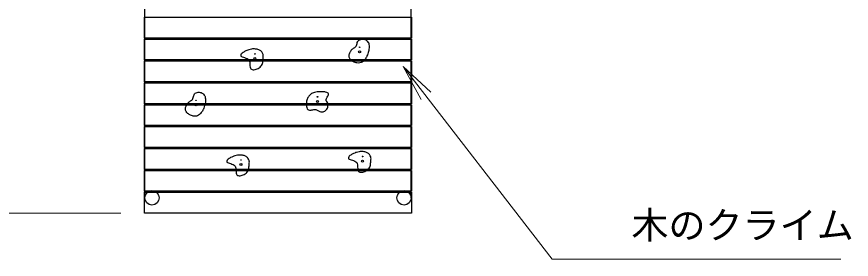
# Model space of a CAD drawing. Units: millimetres at full size, sheet at 1:50; details may follow other scales. Extents: x 750 to 20250, y 750 to 14100.
# Drawn here: x 4142 to 6957, y 9387 to 10206 of the extents above; entities that cross this region are included whole.
import ezdxf
from ezdxf.enums import TextEntityAlignment as Align

# ---------------------------------------------------------------- set-up
doc = ezdxf.new("R2010")
doc.units = ezdxf.units.MM
doc.header["$LTSCALE"] = 50
for name, color, linetype, lineweight in [('D-STR-1', 1, 'Continuous', 25), ('D-STR-DIM', 7, 'Continuous', 13), ('D-STR-HTXT', 7, 'Continuous', 13)]:
    doc.layers.add(name, color=color, linetype=linetype, lineweight=lineweight)
doc.styles.add('ＭＳ ゴシック', font='')
doc.styles.get('ＭＳ ゴシック').set_extended_font_data('MS Gothic')

# ---------------------------------------------------------------- blocks, each defined once
blk = doc.blocks.new('open_arrow')
at = {"color": 0, "linetype": 'Continuous', "lineweight": -2}
blk.add_lwpolyline([(7.5, 1.25), (0, 0), (7.5, -1.25)], dxfattribs=at)

msp = doc.modelspace()

# ---------------------------------------------------------------- linework, layer by layer
at = {"layer": 'D-STR-1'}
for p, q in [((4573.72, 9594.36), (4573.72, 10663.36)), ((5472.32, 9594.36), (5472.32, 10663.36))]:
    msp.add_line(p, q, dxfattribs=at)
for points in [[(5473.02, 10204.27), (5473.02, 10133.56), (4573.02, 10133.56), (4573.02, 10204.27)], [(5473.02, 10130.38), (5473.02, 10059.67), (4573.02, 10059.67), (4573.02, 10130.38)], [(5473.02, 10056.49), (5473.02, 9985.78), (4573.02, 9985.78), (4573.02, 10056.49)], [(5473.02, 9982.6), (5473.02, 9911.88), (4573.02, 9911.88), (4573.02, 9982.6)], [(5473.02, 9908.7), (5473.02, 9837.99), (4573.02, 9837.99), (4573.02, 9908.7)], [(5473.02, 9834.81), (5473.02, 9764.1), (4573.02, 9764.1), (4573.02, 9834.81)], [(5473.02, 9760.92), (5473.02, 9690.21), (4573.02, 9690.21), (4573.02, 9760.92)], [(5473.02, 9687.03), (5473.02, 9616.31), (4573.02, 9616.31), (4573.02, 9687.03)], [(5473.02, 9613.13), (5473.02, 9542.42), (4573.02, 9542.42), (4573.02, 9613.13)]]:
    msp.add_lwpolyline(points, close=True, dxfattribs=at)
for centre, radius in [((4945.05, 10080.22), 0.975), ((5298.37, 10087.21), 3.41), ((5298.37, 10102.81), 0.975), ((4945.05, 10064.62), 3.41), ((4746.48, 9908.02), 3.41), ((4746.48, 9923.62), 0.975), ((5156.21, 9919.75), 3.41), ((5156.21, 9935.35), 0.975), ((4898.07, 9722.21), 0.975), ((5308.35, 9718.34), 3.41), ((5308.35, 9733.94), 0.975), ((4898.07, 9706.61), 3.41), ((4598.02, 9594.36), 24.3), ((5448.02, 9594.36), 24.3)]:
    msp.add_circle(centre, radius, dxfattribs=at)
for points, knots in [([(5281.78, 10101.76), (5280, 10100.92), (5275.06, 10097.6), (5273.61, 10096.26), (5272.08, 10094.85), (5268.1, 10089.95), (5267.02, 10088.15), (5265.98, 10086.4), (5263.56, 10080.72), (5263.14, 10078.73), (5262.76, 10076.88), (5262.59, 10071.12), (5263.09, 10069.31), (5263.64, 10067.31), (5266.85, 10061.84), (5268.25, 10060.3), (5269.78, 10058.62), (5275.39, 10054.62), (5277.41, 10053.57), (5279.49, 10052.49), (5286.2, 10050.2), (5288.51, 10049.79), (5290.67, 10049.41), (5297.32, 10049.33), (5299.49, 10049.64), (5301.09, 10049.88), (5305.67, 10051.68), (5307.07, 10052.49), (5308.49, 10053.31), (5312.29, 10056.49), (5313.41, 10057.68), (5314.63, 10058.96), (5317.76, 10063.25), (5318.7, 10064.75), (5319.71, 10066.38), (5322.38, 10071.47), (5323.1, 10073.24), (5324.34, 10076.29), (5327.7, 10085.61), (5328.47, 10088.82), (5329.2, 10091.91), (5330.61, 10101.4), (5330.55, 10104.58), (5330.5, 10107.36), (5329.17, 10115.72), (5327.93, 10118.2), (5326.79, 10120.46), (5321.2, 10125.83), (5319.16, 10127.32), (5318.06, 10128.13), (5313.99, 10129.18), (5312.65, 10129.42), (5311.24, 10129.67), (5306.92, 10129.89), (5305.49, 10129.76), (5304.12, 10129.63), (5300.04, 10128.72), (5298.78, 10128.15), (5297.61, 10127.62), (5294.42, 10125.35), (5293.59, 10124.37), (5292.73, 10123.38), (5291.05, 10119.79), (5290.56, 10118.58), (5290.04, 10117.28), (5289.04, 10113.22), (5288.58, 10111.9), (5288.16, 10110.66), (5286.7, 10107.01), (5286.15, 10105.81), (5285.66, 10104.73), (5282.86, 10102.27), (5281.78, 10101.76)], [0, 0, 0, 0, 1, 1, 1, 2, 2, 2, 3, 3, 3, 4, 4, 4, 5, 5, 5, 6, 6, 6, 7, 7, 7, 8, 8, 8, 9, 9, 9, 10, 10, 10, 11, 11, 11, 12, 12, 12, 13, 13, 13, 14, 14, 14, 15, 15, 15, 16, 16, 16, 17, 17, 17, 18, 18, 18, 19, 19, 19, 20, 20, 20, 21, 21, 21, 22, 22, 22, 23, 23, 23, 24, 24, 24, 24]), ([(4971.81, 10054.28), (4971.78, 10052.89), (4971.06, 10048.77), (4970.62, 10047.45), (4970.17, 10046.12), (4968.23, 10042.33), (4967.42, 10041.17), (4966.58, 10039.95), (4963.55, 10036.65), (4962.42, 10035.68), (4961.21, 10034.65), (4957.21, 10032), (4955.81, 10031.24), (4954.5, 10030.54), (4950.36, 10028.86), (4948.94, 10028.43), (4947.57, 10028.01), (4943.34, 10027.11), (4941.91, 10026.98), (4940.67, 10026.87), (4936.89, 10026.97), (4935.67, 10027.27), (4934.68, 10027.51), (4931.81, 10028.86), (4931.16, 10029.64), (4930.34, 10030.64), (4929, 10034.38), (4928.74, 10035.66), (4928.42, 10037.25), (4928.42, 10042.16), (4928.33, 10043.78), (4928.24, 10045.5), (4928.16, 10050.68), (4927.82, 10052.36), (4927.5, 10053.9), (4926.01, 10058.45), (4925.08, 10059.71), (4924.13, 10061), (4920.16, 10063.86), (4918.76, 10064.63), (4917.21, 10065.49), (4912.14, 10067.17), (4910.46, 10067.74), (4908.89, 10068.27), (4904.08, 10069.52), (4902.54, 10070.11), (4901.45, 10070.54), (4897.88, 10071.78), (4897.36, 10072.83), (4896.8, 10073.95), (4897.35, 10078.04), (4898.08, 10079.06), (4899.46, 10080.97), (4905.19, 10085.28), (4907.2, 10086.5), (4909.88, 10088.11), (4918.42, 10092.08), (4921.38, 10093.09), (4924.47, 10094.15), (4934.04, 10096.41), (4937.28, 10096.78), (4939.8, 10097.07), (4947.46, 10096.8), (4949.96, 10096.38), (4952.17, 10096.01), (4958.64, 10093.9), (4960.63, 10092.86), (4962.4, 10091.95), (4967.22, 10088.28), (4968.51, 10086.76), (4969.7, 10085.35), (4972.16, 10080.33), (4972.77, 10078.59), (4973.16, 10077.5), (4973.37, 10073.99), (4973.4, 10072.83), (4973.42, 10071.61), (4973.13, 10067.94), (4973.02, 10066.72), (4972.91, 10065.47), (4972.46, 10061.71), (4972.28, 10060.46), (4972.1, 10059.24), (4971.84, 10055.52), (4971.81, 10054.28)], [0, 0, 0, 0, 1, 1, 1, 2, 2, 2, 3, 3, 3, 4, 4, 4, 5, 5, 5, 6, 6, 6, 7, 7, 7, 8, 8, 8, 9, 9, 9, 10, 10, 10, 11, 11, 11, 12, 12, 12, 13, 13, 13, 14, 14, 14, 15, 15, 15, 16, 16, 16, 17, 17, 17, 18, 18, 18, 19, 19, 19, 20, 20, 20, 21, 21, 21, 22, 22, 22, 23, 23, 23, 24, 24, 24, 25, 25, 25, 26, 26, 26, 27, 27, 27, 28, 28, 28, 28]), ([(4729.89, 9922.56), (4728.11, 9921.72), (4723.17, 9918.4), (4721.72, 9917.07), (4720.19, 9915.65), (4716.21, 9910.75), (4715.13, 9908.95), (4714.09, 9907.2), (4711.67, 9901.53), (4711.25, 9899.53), (4710.86, 9897.69), (4710.69, 9891.93), (4711.2, 9890.11), (4711.75, 9888.11), (4714.96, 9882.64), (4716.36, 9881.1), (4717.89, 9879.42), (4723.5, 9875.42), (4725.52, 9874.37), (4727.6, 9873.29), (4734.31, 9871), (4736.62, 9870.59), (4738.78, 9870.21), (4745.42, 9870.13), (4747.6, 9870.44), (4749.2, 9870.68), (4753.78, 9872.48), (4755.18, 9873.29), (4756.6, 9874.11), (4760.39, 9877.29), (4761.52, 9878.48), (4762.74, 9879.76), (4765.87, 9884.05), (4766.81, 9885.55), (4767.82, 9887.18), (4770.49, 9892.27), (4771.21, 9894.04), (4772.45, 9897.1), (4775.81, 9906.41), (4776.58, 9909.62), (4777.31, 9912.71), (4778.72, 9922.2), (4778.66, 9925.38), (4778.61, 9928.16), (4777.28, 9936.52), (4776.04, 9939), (4774.9, 9941.26), (4769.31, 9946.63), (4767.27, 9948.13), (4766.17, 9948.94), (4762.1, 9949.98), (4760.75, 9950.22), (4759.34, 9950.47), (4755.03, 9950.69), (4753.6, 9950.56), (4752.23, 9950.44), (4748.15, 9949.52), (4746.89, 9948.95), (4745.72, 9948.42), (4742.53, 9946.15), (4741.69, 9945.18), (4740.84, 9944.18), (4739.16, 9940.59), (4738.67, 9939.38), (4738.15, 9938.08), (4737.15, 9934.02), (4736.69, 9932.7), (4736.26, 9931.47), (4734.81, 9927.81), (4734.26, 9926.61), (4733.77, 9925.53), (4730.97, 9923.07), (4729.89, 9922.56)], [0, 0, 0, 0, 1, 1, 1, 2, 2, 2, 3, 3, 3, 4, 4, 4, 5, 5, 5, 6, 6, 6, 7, 7, 7, 8, 8, 8, 9, 9, 9, 10, 10, 10, 11, 11, 11, 12, 12, 12, 13, 13, 13, 14, 14, 14, 15, 15, 15, 16, 16, 16, 17, 17, 17, 18, 18, 18, 19, 19, 19, 20, 20, 20, 21, 21, 21, 22, 22, 22, 23, 23, 23, 24, 24, 24, 24]), ([(5185.95, 9922.06), (5186.8, 9921.08), (5188.92, 9917.77), (5189.46, 9916.58), (5190.01, 9915.36), (5191.17, 9911.46), (5191.37, 9910.13), (5191.58, 9908.79), (5191.66, 9904.67), (5191.47, 9903.32), (5191.29, 9901.97), (5190.12, 9898.01), (5189.54, 9896.78), (5188.99, 9895.61), (5186.73, 9892.41), (5185.86, 9891.45), (5184.98, 9890.5), (5181.95, 9888.01), (5180.84, 9887.33), (5179.77, 9886.67), (5176.32, 9885.14), (5175.11, 9884.83), (5173.97, 9884.55), (5170.43, 9884.3), (5169.27, 9884.41), (5168.3, 9884.5), (5165.49, 9885.44), (5164.59, 9885.8), (5163.65, 9886.19), (5160.97, 9887.67), (5160.06, 9888.14), (5159.15, 9888.62), (5156.43, 9890.13), (5155.48, 9890.53), (5154.54, 9890.93), (5151.63, 9891.97), (5150.61, 9892.12), (5149.34, 9892.3), (5145.48, 9892.27), (5144.2, 9892.17), (5142.87, 9892.07), (5138.94, 9891.29), (5137.62, 9891.09), (5136.39, 9890.9), (5132.69, 9890.23), (5131.44, 9890.21), (5130.39, 9890.19), (5127.16, 9890.38), (5126.22, 9890.86), (5125.1, 9891.42), (5122.33, 9894.08), (5121.68, 9895.15), (5120.89, 9896.47), (5119.52, 9900.94), (5119.23, 9902.45), (5118.9, 9904.21), (5118.58, 9909.57), (5118.61, 9911.35), (5118.65, 9913.18), (5119.26, 9918.64), (5119.58, 9920.45), (5119.82, 9921.81), (5120.91, 9925.83), (5121.37, 9927.14), (5121.79, 9928.35), (5123.34, 9931.89), (5123.94, 9933.02), (5124.51, 9934.08), (5126.47, 9937.13), (5127.21, 9938.08), (5127.9, 9938.99), (5130.21, 9941.55), (5131.06, 9942.32), (5132.06, 9943.21), (5135.26, 9945.66), (5136.41, 9946.35), (5137.6, 9947.06), (5141.39, 9948.82), (5142.7, 9949.29), (5144.16, 9949.8), (5148.65, 9950.97), (5150.17, 9951.25), (5151.93, 9951.58), (5157.26, 9952.25), (5159.04, 9952.36), (5161.53, 9952.52), (5169.02, 9952.71), (5171.51, 9952.6), (5173.91, 9952.49), (5181.09, 9951.79), (5183.43, 9951.24), (5185.19, 9950.82), (5190.47, 9949.03), (5191.8, 9947.8), (5192.73, 9946.94), (5193.76, 9943.04), (5193.67, 9941.78), (5193.59, 9940.69), (5191.6, 9937.92), (5191.02, 9936.99), (5190.34, 9935.9), (5188, 9932.83), (5187.36, 9931.72), (5186.78, 9930.73), (5185.32, 9927.63), (5184.92, 9926.55), (5184.61, 9925.69), (5185.35, 9922.76), (5185.95, 9922.06)], [0, 0, 0, 0, 1, 1, 1, 2, 2, 2, 3, 3, 3, 4, 4, 4, 5, 5, 5, 6, 6, 6, 7, 7, 7, 8, 8, 8, 9, 9, 9, 10, 10, 10, 11, 11, 11, 12, 12, 12, 13, 13, 13, 14, 14, 14, 15, 15, 15, 16, 16, 16, 17, 17, 17, 18, 18, 18, 19, 19, 19, 20, 20, 20, 21, 21, 21, 22, 22, 22, 23, 23, 23, 24, 24, 24, 25, 25, 25, 26, 26, 26, 27, 27, 27, 28, 28, 28, 29, 29, 29, 30, 30, 30, 31, 31, 31, 32, 32, 32, 33, 33, 33, 34, 34, 34, 35, 35, 35, 36, 36, 36, 36]), ([(5335.12, 9708), (5335.08, 9706.62), (5334.36, 9702.49), (5333.92, 9701.18), (5333.47, 9699.84), (5331.53, 9696.05), (5330.73, 9694.9), (5329.88, 9693.68), (5326.85, 9690.37), (5325.73, 9689.41), (5324.52, 9688.37), (5320.52, 9685.72), (5319.11, 9684.97), (5317.8, 9684.26), (5313.66, 9682.59), (5312.24, 9682.15), (5310.87, 9681.73), (5306.64, 9680.83), (5305.21, 9680.71), (5303.97, 9680.6), (5300.19, 9680.69), (5298.97, 9680.99), (5297.99, 9681.24), (5295.12, 9682.58), (5294.47, 9683.37), (5293.64, 9684.37), (5292.3, 9688.11), (5292.04, 9689.38), (5291.72, 9690.98), (5291.72, 9695.88), (5291.63, 9697.51), (5291.54, 9699.22), (5291.46, 9704.4), (5291.12, 9706.09), (5290.81, 9707.62), (5289.32, 9712.18), (5288.39, 9713.44), (5287.43, 9714.73), (5283.47, 9717.59), (5282.06, 9718.36), (5280.51, 9719.21), (5275.44, 9720.9), (5273.76, 9721.47), (5272.2, 9721.99), (5267.39, 9723.24), (5265.84, 9723.84), (5264.75, 9724.26), (5261.19, 9725.51), (5260.66, 9726.56), (5260.1, 9727.68), (5260.65, 9731.76), (5261.38, 9732.78), (5262.76, 9734.69), (5268.49, 9739.01), (5270.51, 9740.22), (5273.19, 9741.83), (5281.73, 9745.8), (5284.69, 9746.82), (5287.78, 9747.87), (5297.34, 9750.13), (5300.59, 9750.51), (5303.11, 9750.8), (5310.76, 9750.53), (5313.26, 9750.11), (5315.48, 9749.73), (5321.94, 9747.62), (5323.93, 9746.59), (5325.7, 9745.67), (5330.52, 9742), (5331.81, 9740.48), (5333, 9739.08), (5335.47, 9734.05), (5336.08, 9732.31), (5336.46, 9731.22), (5336.68, 9727.72), (5336.7, 9726.56), (5336.73, 9725.33), (5336.43, 9721.67), (5336.32, 9720.45), (5336.21, 9719.19), (5335.76, 9715.44), (5335.58, 9714.19), (5335.4, 9712.96), (5335.14, 9709.24), (5335.12, 9708)], [0, 0, 0, 0, 1, 1, 1, 2, 2, 2, 3, 3, 3, 4, 4, 4, 5, 5, 5, 6, 6, 6, 7, 7, 7, 8, 8, 8, 9, 9, 9, 10, 10, 10, 11, 11, 11, 12, 12, 12, 13, 13, 13, 14, 14, 14, 15, 15, 15, 16, 16, 16, 17, 17, 17, 18, 18, 18, 19, 19, 19, 20, 20, 20, 21, 21, 21, 22, 22, 22, 23, 23, 23, 24, 24, 24, 25, 25, 25, 26, 26, 26, 27, 27, 27, 28, 28, 28, 28]), ([(4924.83, 9696.27), (4924.8, 9694.88), (4924.08, 9690.76), (4923.64, 9689.44), (4923.19, 9688.11), (4921.25, 9684.32), (4920.44, 9683.16), (4919.59, 9681.94), (4916.57, 9678.64), (4915.44, 9677.68), (4914.23, 9676.64), (4910.23, 9673.99), (4908.83, 9673.23), (4907.52, 9672.53), (4903.38, 9670.86), (4901.96, 9670.42), (4900.59, 9670), (4896.36, 9669.1), (4894.93, 9668.98), (4893.69, 9668.87), (4889.9, 9668.96), (4888.69, 9669.26), (4887.7, 9669.5), (4884.83, 9670.85), (4884.18, 9671.63), (4883.36, 9672.63), (4882.02, 9676.38), (4881.76, 9677.65), (4881.44, 9679.24), (4881.44, 9684.15), (4881.35, 9685.78), (4881.26, 9687.49), (4881.18, 9692.67), (4880.84, 9694.35), (4880.52, 9695.89), (4879.03, 9700.44), (4878.1, 9701.71), (4877.15, 9703), (4873.18, 9705.86), (4871.78, 9706.63), (4870.23, 9707.48), (4865.16, 9709.17), (4863.48, 9709.73), (4861.91, 9710.26), (4857.1, 9711.51), (4855.56, 9712.11), (4854.47, 9712.53), (4850.9, 9713.78), (4850.38, 9714.82), (4849.82, 9715.95), (4850.37, 9720.03), (4851.1, 9721.05), (4852.48, 9722.96), (4858.21, 9727.27), (4860.22, 9728.49), (4862.9, 9730.1), (4871.44, 9734.07), (4874.4, 9735.08), (4877.49, 9736.14), (4887.06, 9738.4), (4890.3, 9738.78), (4892.82, 9739.07), (4900.47, 9738.79), (4902.97, 9738.37), (4905.19, 9738), (4911.66, 9735.89), (4913.65, 9734.86), (4915.42, 9733.94), (4920.23, 9730.27), (4921.53, 9728.75), (4922.72, 9727.35), (4925.18, 9722.32), (4925.79, 9720.58), (4926.18, 9719.49), (4926.39, 9715.98), (4926.42, 9714.83), (4926.44, 9713.6), (4926.15, 9709.93), (4926.04, 9708.71), (4925.92, 9707.46), (4925.48, 9703.7), (4925.3, 9702.46), (4925.12, 9701.23), (4924.86, 9697.51), (4924.83, 9696.27)], [0, 0, 0, 0, 1, 1, 1, 2, 2, 2, 3, 3, 3, 4, 4, 4, 5, 5, 5, 6, 6, 6, 7, 7, 7, 8, 8, 8, 9, 9, 9, 10, 10, 10, 11, 11, 11, 12, 12, 12, 13, 13, 13, 14, 14, 14, 15, 15, 15, 16, 16, 16, 17, 17, 17, 18, 18, 18, 19, 19, 19, 20, 20, 20, 21, 21, 21, 22, 22, 22, 23, 23, 23, 24, 24, 24, 25, 25, 25, 26, 26, 26, 27, 27, 27, 28, 28, 28, 28])]:
    msp.add_open_spline(points, degree=3, knots=knots, dxfattribs=at)
at = {"layer": 'D-STR-DIM'}
msp.add_line((4493.02, 9542.42), (1116.51, 9542.42), dxfattribs=at)
at = {"layer": 'D-STR-HTXT'}
msp.add_lwpolyline([(5445.35, 10037.94), (5948.22, 9386.79), (5964.89, 9386.79), (6920.77, 9386.79), (6442.83, 9386.79)], dxfattribs=at)

# ---------------------------------------------------------------- block references
at = {"layer": 'D-STR-HTXT', "xscale": 16.7, "yscale": 16.7, "rotation": 307.7}
msp.add_blockref('open_arrow', (5445.35, 10037.94), dxfattribs=at)

# ---------------------------------------------------------------- texts
at = {"layer": 'D-STR-HTXT', "style": 'ＭＳ ゴシック'}
msp.add_text('木のクライム', height=91.64, dxfattribs=at).set_placement((6964.86, 9502.24), align=Align.MIDDLE_RIGHT)

doc.saveas('drawing.dxf')
